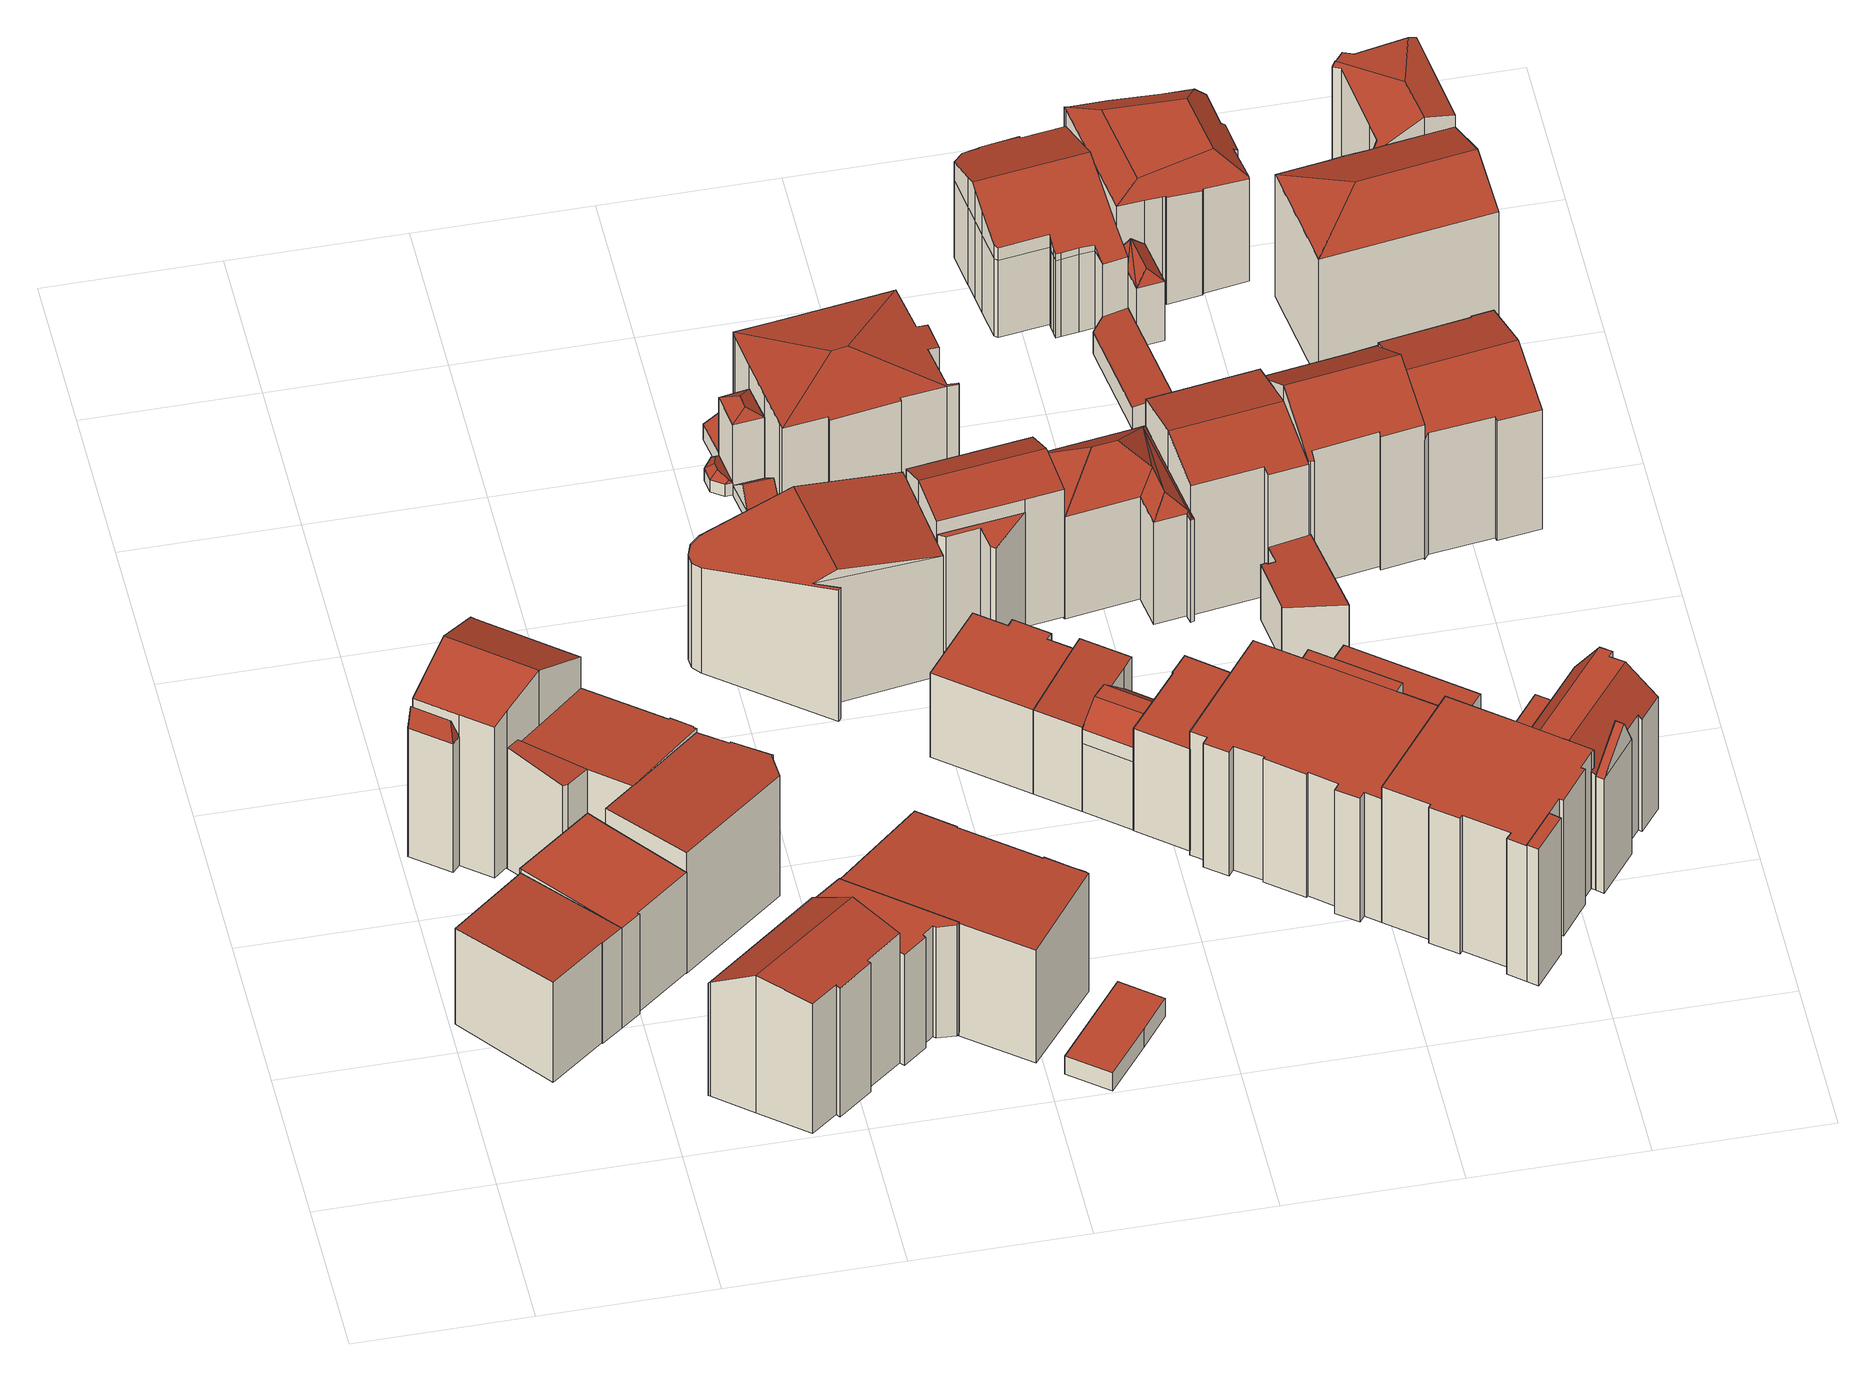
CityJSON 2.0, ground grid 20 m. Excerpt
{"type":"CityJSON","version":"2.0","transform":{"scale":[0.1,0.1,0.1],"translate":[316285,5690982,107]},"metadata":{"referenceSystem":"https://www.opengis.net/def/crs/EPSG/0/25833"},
"CityObjects":{
"building1":{"type":"Building","attributes":{"Dachtyp_tdc":"tdcPolyFlatRoof","Gemeindeschluessel":14713000,"Dachneigung":2.87,"QualitaetDacherkennung":76,"Geometrietyp2DReferenz":"3000","function":"31001_9998","roofType":"2100","measuredHeight":14.95},"geometry":[{"type":"MultiSurface","lod":"2","boundaries":[[[0,1,2,3]],[[1,4,5,2]],[[4,6,7,5]],[[6,8,9,7]],[[8,10,11,9]],[[10,0,3,11]],[[10,8,6,4,1,0]],[[3,2,5,7,9,11]]],"semantics":{"surfaces":[{"type":"WallSurface"},{"type":"RoofSurface"},{"type":"GroundSurface"}],"values":[0,0,0,0,0,0,1,2]}}]},
"building2":{"type":"Building","attributes":{"Dachtyp_tdc":"tdcPolyFlatRoof","Gemeindeschluessel":14713000,"Dachneigung":0,"QualitaetDacherkennung":47,"Geometrietyp2DReferenz":"3000","function":"31001_9998","roofType":"1000","measuredHeight":14.93},"geometry":[{"type":"MultiSurface","lod":"2","boundaries":[[[12,13,14,5]],[[13,15,16,14]],[[15,17,18,16]],[[17,19,20,18]],[[19,21,22,20]],[[21,23,24,22]],[[23,25,7,24]],[[25,12,5,7]],[[25,23,21,19,17,15,13,12]],[[5,14,16,18,20,22,24,7]]],"semantics":{"surfaces":[{"type":"WallSurface"},{"type":"RoofSurface"},{"type":"GroundSurface"}],"values":[0,0,0,0,0,0,0,0,1,2]}}]},
"building3":{"type":"Building","attributes":{"Gemeindeschluessel":14713000,"Geometrietyp2DReferenz":"3000","function":"31001_9998","roofType":"9999"},"children":["building3-1","building3-2"]},
"building3-1":{"type":"BuildingPart","attributes":{"Dachtyp_tdc":"tdcGableRoof","Dachneigung":25.12,"QualitaetDacherkennung":52,"Geometrietyp2DReferenz":"3000","roofType":"3100","measuredHeight":25.35},"parents":["building3"],"geometry":[{"type":"MultiSurface","lod":"2","boundaries":[[[26,27,28,29]],[[27,30,31,28]],[[30,32,33,31]],[[32,34,35,33]],[[34,36,37,38,35]],[[39,40,41,42,43]],[[40,44,45,41]],[[44,46,47,45]],[[46,26,29,47]],[[40,39,36,34,32,30]],[[30,27,26,46,44,40]],[[29,28,31,33,35,38,42,41,45,47]],[[39,43,37,36]],[[43,42,38,37]]],"semantics":{"surfaces":[{"type":"WallSurface"},{"type":"RoofSurface"},{"type":"GroundSurface"},{"type":"ClosureSurface"}],"values":[0,0,0,0,0,0,0,0,0,1,1,2,0,3]}}]},
"building3-2":{"type":"BuildingPart","attributes":{"Dachtyp_tdc":"tdcFreeFormRoof","Dachneigung":77.71,"QualitaetDacherkennung":15,"Geometrietyp2DReferenz":"3000","roofType":"5000","measuredHeight":21.79},"parents":["building3"],"geometry":[{"type":"MultiSurface","lod":"2","boundaries":[[[48,43,42,49]],[[50,43,48]],[[51,50,48,52]],[[51,52,37]],[[50,51,37,43]],[[38,53,49,42]],[[37,52,53,38]],[[52,48,49,53]],[[38,42,43,37]]],"semantics":{"surfaces":[{"type":"WallSurface"},{"type":"RoofSurface"},{"type":"GroundSurface"},{"type":"ClosureSurface"}],"values":[0,0,1,1,1,2,0,0,3]}}]},
"building4":{"type":"Building","attributes":{"Gemeindeschluessel":14713000,"Geometrietyp2DReferenz":"3000","function":"31001_9998","roofType":"9999"},"children":["building4-1","building4-2","building4-3"]},
"building4-1":{"type":"BuildingPart","attributes":{"Dachtyp_tdc":"tdcPolyFlatRoof","Dachneigung":2.92,"QualitaetDacherkennung":63,"Geometrietyp2DReferenz":"3000","roofType":"2100","measuredHeight":17.9},"parents":["building4"],"geometry":[{"type":"MultiSurface","lod":"2","boundaries":[[[54,55,56,57]],[[55,58,59,56]],[[58,60,61,59]],[[60,62,63,61]],[[62,64,65,63]],[[64,66,67,65]],[[66,68,69,67]],[[66,64,62,60,58,55,54,70,71,68]],[[69,72,57,56,59,61,63,65,67]],[[68,71,72,69]],[[57,72,71,70,54]]],"semantics":{"surfaces":[{"type":"WallSurface"},{"type":"RoofSurface"},{"type":"GroundSurface"},{"type":"ClosureSurface"}],"values":[0,0,0,0,0,0,0,1,2,0,3]}}]},
"building4-2":{"type":"BuildingPart","attributes":{"Dachtyp_tdc":"tdcPolyFlatRoof","Dachneigung":4.64,"QualitaetDacherkennung":43,"Geometrietyp2DReferenz":"3000","roofType":"2100","measuredHeight":17.95},"parents":["building4"],"geometry":[{"type":"MultiSurface","lod":"2","boundaries":[[[73,74,75,76,77]],[[78,79,80,81]],[[79,82,83,80]],[[82,73,77,83]],[[82,79,78,84,74,73]],[[77,76,81,80,83]],[[84,75,74]],[[78,81,76,75,84]]],"semantics":{"surfaces":[{"type":"WallSurface"},{"type":"RoofSurface"},{"type":"GroundSurface"},{"type":"ClosureSurface"}],"values":[0,0,0,0,1,2,0,3]}}]},
"building4-3":{"type":"BuildingPart","attributes":{"Dachtyp_tdc":"tdcPolyFlatRoof","Dachneigung":3.4,"QualitaetDacherkennung":61,"Geometrietyp2DReferenz":"3000","roofType":"2100","measuredHeight":17.92},"parents":["building4"],"geometry":[{"type":"MultiSurface","lod":"2","boundaries":[[[85,86,87,88]],[[86,89,90,87]],[[89,91,92,90]],[[91,93,94,92]],[[93,95,54,57,94]],[[71,78,81,72]],[[75,85,88,76]],[[75,84,78,71,70,95,93,91,89,86,85]],[[88,87,90,92,94,57,72,81,76]],[[70,54,95]],[[71,72,57,54,70]],[[76,81,78,84,75]]],"semantics":{"surfaces":[{"type":"WallSurface"},{"type":"RoofSurface"},{"type":"GroundSurface"},{"type":"ClosureSurface"}],"values":[0,0,0,0,0,0,0,1,2,0,3,3]}}]},
"building5":{"type":"Building","attributes":{"Dachtyp_tdc":"tdcGableRoof","Gemeindeschluessel":14713000,"Dachneigung":34.34,"QualitaetDacherkennung":48,"Geometrietyp2DReferenz":"3000","function":"31001_9998","roofType":"3100","measuredHeight":20.5},"geometry":[{"type":"MultiSurface","lod":"2","boundaries":[[[96,97,98,99]],[[97,100,101,98]],[[102,103,104,105,106,107,108,109]],[[109,110,100,97,96,102]],[[101,111,112,113,114,115,116,117,118,119,99,98]],[[100,110,111,101]],[[110,109,112,111]],[[109,108,113,112]],[[108,107,114,113]],[[107,106,115,114]],[[106,105,116,115]],[[105,104,117,116]],[[104,103,118,117]],[[103,102,119,118]],[[102,96,99,119]]],"semantics":{"surfaces":[{"type":"WallSurface"},{"type":"RoofSurface"},{"type":"GroundSurface"}],"values":[0,0,1,1,2,0,0,0,0,0,0,0,0,0,0]}}]},
"building6":{"type":"Building","attributes":{"Dachtyp_tdc":"tdcPolyFlatRoof","Gemeindeschluessel":14713000,"Dachneigung":0,"QualitaetDacherkennung":56,"Geometrietyp2DReferenz":"3000","function":"31001_9998","roofType":"1000","measuredHeight":16.5},"geometry":[{"type":"MultiSurface","lod":"2","boundaries":[[[120,121,111,113]],[[121,122,123,111]],[[122,124,125,123]],[[124,126,127,125]],[[126,128,129,127]],[[128,130,131,129]],[[130,132,133,131]],[[132,134,135,133]],[[134,136,137,135]],[[136,120,113,137]],[[136,134,132,130,128,126,124,122,121,120]],[[113,111,123,125,127,129,131,133,135,137]]],"semantics":{"surfaces":[{"type":"WallSurface"},{"type":"RoofSurface"},{"type":"GroundSurface"}],"values":[0,0,0,0,0,0,0,0,0,0,1,2]}}]},
"building7":{"type":"Building","attributes":{"Dachtyp_tdc":"tdcPolyFlatRoof","Gemeindeschluessel":14713000,"Dachneigung":3.46,"QualitaetDacherkennung":42,"Geometrietyp2DReferenz":"3000","function":"31001_9998","roofType":"2100","measuredHeight":17.54},"geometry":[{"type":"MultiSurface","lod":"2","boundaries":[[[138,139,140,141]],[[139,142,143,140]],[[142,144,145,143]],[[144,146,147,145]],[[146,148,149,147]],[[148,150,151,149]],[[150,152,153,151]],[[152,154,155,153]],[[154,156,157,155]],[[156,158,159,157]],[[158,138,141,159]],[[158,156,154,152,150,148,146,144,142,139,138]],[[141,140,143,145,147,149,151,153,155,157,159]]],"semantics":{"surfaces":[{"type":"WallSurface"},{"type":"RoofSurface"},{"type":"GroundSurface"}],"values":[0,0,0,0,0,0,0,0,0,0,0,1,2]}}]},
"building8":{"type":"Building","attributes":{"Dachtyp_tdc":"tdcFreeFormRoof","Gemeindeschluessel":14713000,"Dachneigung":10,"QualitaetDacherkennung":7,"Geometrietyp2DReferenz":"3000","function":"31001_9998","roofType":"5000","measuredHeight":19.82},"geometry":[{"type":"MultiSurface","lod":"2","boundaries":[[[160,161,162,163]],[[161,164,165,162]],[[164,166,167,165]],[[166,168,169,167]],[[168,170,171,169]],[[170,172,173,171]],[[172,174,175,173]],[[174,176,177,175]],[[176,178,179,177]],[[178,160,163,179]],[[180,172,170,181]],[[178,176,174,180,181,168,166,164,161,160]],[[170,168,181]],[[174,172,180]],[[163,162,165,167,169,171,173,175,177,179]]],"semantics":{"surfaces":[{"type":"WallSurface"},{"type":"RoofSurface"},{"type":"GroundSurface"}],"values":[0,0,0,0,0,0,0,0,0,0,1,1,0,0,2]}}]},
"building9":{"type":"Building","attributes":{"Dachtyp_tdc":"tdcPolyFlatRoof","Gemeindeschluessel":14713000,"Dachneigung":0,"QualitaetDacherkennung":50,"Geometrietyp2DReferenz":"3000","function":"31001_9998","roofType":"1000","measuredHeight":2.78},"geometry":[{"type":"MultiSurface","lod":"2","boundaries":[[[182,183,184,185]],[[183,186,187,184]],[[186,188,189,187]],[[188,190,191,189]],[[190,182,185,191]],[[190,188,186,183,182]],[[185,184,187,189,191]]],"semantics":{"surfaces":[{"type":"WallSurface"},{"type":"RoofSurface"},{"type":"GroundSurface"}],"values":[0,0,0,0,0,1,2]}}]},
"building10":{"type":"Building","attributes":{"Dachtyp_tdc":"tdcFreeFormRoof","Gemeindeschluessel":14713000,"Dachneigung":35.79,"QualitaetDacherkennung":23,"Geometrietyp2DReferenz":"3000","function":"31001_9998","roofType":"5000","measuredHeight":2.61},"geometry":[{"type":"MultiSurface","lod":"2","boundaries":[[[192,193,194,195]],[[193,196,197,194]],[[196,198,199,197]],[[198,200,201,199]],[[200,202,203,201]],[[202,192,195,203]],[[204,205,202,200]],[[204,200,198]],[[206,207,205,204,198,196]],[[206,196,193]],[[207,206,193,192]],[[205,207,192,202]],[[195,194,197,199,201,203]]],"semantics":{"surfaces":[{"type":"WallSurface"},{"type":"RoofSurface"},{"type":"GroundSurface"}],"values":[0,0,0,0,0,0,1,1,1,1,1,1,2]}}]},
"building11":{"type":"Building","attributes":{"Dachtyp_tdc":"tdcGableRoof","Gemeindeschluessel":14713000,"Dachneigung":43.74,"QualitaetDacherkennung":10,"Geometrietyp2DReferenz":"3000","function":"31001_9998","roofType":"3100","measuredHeight":4.03},"geometry":[{"type":"MultiSurface","lod":"2","boundaries":[[[208,209,210,199]],[[209,211,212,210]],[[211,213,214,212]],[[213,208,199,214]],[[211,209,215]],[[208,213,216]],[[209,208,216,215]],[[213,211,215,216]],[[199,210,212,214]]],"semantics":{"surfaces":[{"type":"WallSurface"},{"type":"RoofSurface"},{"type":"GroundSurface"}],"values":[0,0,0,0,0,0,1,1,2]}}]},
"building12":{"type":"Building","attributes":{"Dachtyp_tdc":"tdcFreeFormRoof","Gemeindeschluessel":14713000,"Dachneigung":33.98,"QualitaetDacherkennung":20,"Geometrietyp2DReferenz":"3000","function":"31001_9998","roofType":"5000","measuredHeight":11.54},"geometry":[{"type":"MultiSurface","lod":"2","boundaries":[[[217,218,219,197]],[[218,220,210,219]],[[220,221,199,210]],[[221,217,197,199]],[[222,221,220]],[[223,222,220,218]],[[223,218,217]],[[222,223,217,221]],[[197,219,210,199]]],"semantics":{"surfaces":[{"type":"WallSurface"},{"type":"RoofSurface"},{"type":"GroundSurface"}],"values":[0,0,0,0,1,1,1,1,2]}}]},
"building13":{"type":"Building","attributes":{"Dachtyp_tdc":"tdcGableRoof","Gemeindeschluessel":14713000,"Dachneigung":33.98,"QualitaetDacherkennung":6,"Geometrietyp2DReferenz":"3000","function":"31001_9998","roofType":"3100","measuredHeight":3.84},"geometry":[{"type":"MultiSurface","lod":"2","boundaries":[[[224,225,226,227]],[[225,228,229,226]],[[228,230,231,229]],[[230,224,227,231]],[[228,225,232]],[[224,230,233]],[[225,224,233,232]],[[230,228,232,233]],[[227,226,229,231]]],"semantics":{"surfaces":[{"type":"WallSurface"},{"type":"RoofSurface"},{"type":"GroundSurface"}],"values":[0,0,0,0,0,0,1,1,2]}}]},
"building14":{"type":"Building","attributes":{"Dachtyp_tdc":"tdcPolyFlatRoof","Gemeindeschluessel":14713000,"Dachneigung":0,"QualitaetDacherkennung":44,"Geometrietyp2DReferenz":"3000","function":"31001_9998","roofType":"1000","measuredHeight":12.52},"geometry":[{"type":"MultiSurface","lod":"2","boundaries":[[[234,235,236,237]],[[235,238,239,236]],[[238,240,241,239]],[[240,242,243,241]],[[242,244,245,243]],[[244,246,247,245]],[[246,248,249,247]],[[248,234,237,249]],[[248,246,244,242,240,238,235,234]],[[237,236,239,241,243,245,247,249]]],"semantics":{"surfaces":[{"type":"WallSurface"},{"type":"RoofSurface"},{"type":"GroundSurface"}],"values":[0,0,0,0,0,0,0,0,1,2]}}]},
"building15":{"type":"Building","attributes":{"Dachtyp_tdc":"tdcPolyFlatRoof","Gemeindeschluessel":14713000,"Dachneigung":4.32,"QualitaetDacherkennung":41,"Geometrietyp2DReferenz":"3000","function":"31001_9998","roofType":"2100","measuredHeight":13.3},"geometry":[{"type":"MultiSurface","lod":"2","boundaries":[[[250,251,252,253]],[[251,254,255,252]],[[254,234,237,255]],[[234,256,249,237]],[[256,257,258,249]],[[257,250,253,258]],[[257,256,234,254,251,250]],[[253,252,255,237,249,258]]],"semantics":{"surfaces":[{"type":"WallSurface"},{"type":"RoofSurface"},{"type":"GroundSurface"}],"values":[0,0,0,0,0,0,1,2]}}]},
"building16":{"type":"Building","attributes":{"Dachtyp_tdc":"tdcHipRoof","Gemeindeschluessel":14713000,"Dachneigung":11.47,"QualitaetDacherkennung":59,"Geometrietyp2DReferenz":"3000","function":"31001_9998","roofType":"3200","measuredHeight":15.39},"geometry":[{"type":"MultiSurface","lod":"2","boundaries":[[[259,260,261,262]],[[260,263,264,261]],[[263,265,266,264]],[[265,267,268,266]],[[267,269,270,268]],[[269,271,272,270]],[[271,273,274,272]],[[273,275,276,274]],[[275,277,278,276]],[[277,279,280,278]],[[279,281,282,280]],[[281,283,284,282]],[[283,285,286,284]],[[285,287,288,286]],[[287,289,231,288]],[[289,290,229,231]],[[290,291,292,229]],[[291,293,294,292]],[[293,295,296,294]],[[295,259,262,296]],[[291,290,289,287,285,283,297]],[[273,271,269,267,265,263,260,259,295,298]],[[283,281,279,277,275,273,298,297]],[[295,293,291,297,298]],[[262,261,264,266,268,270,272,274,276,278,280,282,284,286,288,231,229,292,294,296]]],"semantics":{"surfaces":[{"type":"WallSurface"},{"type":"RoofSurface"},{"type":"GroundSurface"}],"values":[0,0,0,0,0,0,0,0,0,0,0,0,0,0,0,0,0,0,0,0,1,1,1,1,2]}}]},
"building17":{"type":"Building","attributes":{"Gemeindeschluessel":14713000,"Geometrietyp2DReferenz":"3000","function":"31001_9998","roofType":"9999"},"children":["building17-1","building17-2"]},
"building17-1":{"type":"BuildingPart","attributes":{"Dachtyp_tdc":"tdcGableRoof","Dachneigung":10.02,"QualitaetDacherkennung":40,"Geometrietyp2DReferenz":"3000","roofType":"3100","measuredHeight":19.92},"parents":["building17"],"geometry":[{"type":"MultiSurface","lod":"2","boundaries":[[[299,300,301,302]],[[300,303,304,301]],[[305,306,307,308,303]],[[303,300,299,305]],[[304,309,310,311,312,302,301]],[[303,308,309,304]],[[308,307,313,310,309]],[[306,305,312,311,314]],[[305,299,302,312]],[[306,314,313,307]],[[314,311,310,313]]],"semantics":{"surfaces":[{"type":"WallSurface"},{"type":"RoofSurface"},{"type":"GroundSurface"},{"type":"ClosureSurface"}],"values":[0,0,1,1,2,0,0,0,0,0,3]}}]},
"building17-2":{"type":"BuildingPart","attributes":{"Dachtyp_tdc":"tdcPolyFlatRoof","Dachneigung":0,"QualitaetDacherkennung":13,"Geometrietyp2DReferenz":"3000","roofType":"1000","measuredHeight":17.02},"parents":["building17"],"geometry":[{"type":"MultiSurface","lod":"2","boundaries":[[[314,315,316,317,318,313]],[[319,320,321,322,311,310]],[[313,318,319,310]],[[318,317,320,319]],[[317,316,321,320]],[[316,315,322,321]],[[315,314,311,322]],[[310,311,314,313]]],"semantics":{"surfaces":[{"type":"RoofSurface"},{"type":"GroundSurface"},{"type":"WallSurface"},{"type":"ClosureSurface"}],"values":[0,1,2,2,2,2,2,3]}}]},
"building18":{"type":"Building","attributes":{"Dachtyp_tdc":"tdcFreeFormRoof","Gemeindeschluessel":14713000,"Dachneigung":45.89,"QualitaetDacherkennung":16,"Geometrietyp2DReferenz":"3000","function":"31001_9998","roofType":"5000","measuredHeight":14.76},"geometry":[{"type":"MultiSurface","lod":"2","boundaries":[[[323,324,325,326]],[[324,327,328,325]],[[327,329,252,328]],[[329,330,331,252]],[[330,332,333,331]],[[332,334,335,333]],[[334,336,337,335]],[[336,338,339,337]],[[338,340,341,339]],[[340,342,255,341]],[[342,323,326,255]],[[343,344,345,346]],[[332,330,329,347,348]],[[347,349,346,345,350,348]],[[334,348,350,336]],[[336,350,345,338]],[[323,346,349,324]],[[324,349,347,327]],[[332,348,334]],[[327,347,329]],[[342,343,346,323]],[[338,345,344,340]],[[340,344,343,342]],[[326,325,328,252,331,333,335,337,339,341,255]]],"semantics":{"surfaces":[{"type":"WallSurface"},{"type":"RoofSurface"},{"type":"GroundSurface"}],"values":[0,0,0,0,0,0,0,0,0,0,0,1,1,1,0,0,0,0,0,0,0,0,0,2]}}]},
"building19":{"type":"Building","attributes":{"Dachtyp_tdc":"tdcPolyFlatRoof","Gemeindeschluessel":14713000,"Dachneigung":0,"QualitaetDacherkennung":46,"Geometrietyp2DReferenz":"3000","function":"31001_9998","roofType":"1000","measuredHeight":15.25},"geometry":[{"type":"MultiSurface","lod":"2","boundaries":[[[351,352,353,354]],[[352,355,356,353]],[[355,357,358,356]],[[357,359,360,358]],[[359,361,362,360]],[[361,351,354,362]],[[361,359,357,355,352,351]],[[354,353,356,358,360,362]]],"semantics":{"surfaces":[{"type":"WallSurface"},{"type":"RoofSurface"},{"type":"GroundSurface"}],"values":[0,0,0,0,0,0,1,2]}}]},
"building20":{"type":"Building","attributes":{"Dachtyp_tdc":"tdcFreeFormRoof","Gemeindeschluessel":14713000,"Dachneigung":40.44,"QualitaetDacherkennung":7,"Geometrietyp2DReferenz":"3000","function":"31001_9998","roofType":"5000","measuredHeight":19.38},"geometry":[{"type":"MultiSurface","lod":"2","boundaries":[[[363,364,365,366]],[[364,367,368,365]],[[367,369,370,368]],[[369,371,372,370]],[[371,373,374,372]],[[373,375,376,374]],[[375,377,378,376]],[[377,379,380,378]],[[379,381,382,380]],[[381,383,384,382]],[[383,385,386,384]],[[385,387,388,386]],[[387,389,390,388]],[[389,363,366,390]],[[385,383,391]],[[383,381,392,393,394,391]],[[381,379,392]],[[379,377,375,393,392]],[[375,373,395,394,393]],[[373,371,396,395]],[[371,369,397,396]],[[369,367,398,397]],[[367,364,398]],[[364,363,398]],[[363,389,387,397,398]],[[387,385,391,397]],[[391,396,397]],[[391,395,396]],[[395,391,394]],[[366,365,368,370,372,374,376,378,380,382,384,386,388,390]]],"semantics":{"surfaces":[{"type":"WallSurface"},{"type":"RoofSurface"},{"type":"GroundSurface"}],"values":[0,0,0,0,0,0,0,0,0,0,0,0,0,0,1,1,1,1,1,1,1,1,1,1,1,1,1,1,1,2]}}]},
"building21":{"type":"Building","attributes":{"Gemeindeschluessel":14713000,"Geometrietyp2DReferenz":"3000","function":"31001_9998","roofType":"9999"},"children":["building21-1","building21-2"]},
"building21-1":{"type":"BuildingPart","attributes":{"Dachtyp_tdc":"tdcPolyFlatRoof","Dachneigung":0,"QualitaetDacherkennung":20,"Geometrietyp2DReferenz":"3000","roofType":"1000","measuredHeight":18.23},"parents":["building21"],"geometry":[{"type":"MultiSurface","lod":"2","boundaries":[[[399,400,401,402]],[[400,403,404,401]],[[403,405,406,404]],[[405,403,400,399]],[[402,401,404,406]],[[402,406,405,399]]],"semantics":{"surfaces":[{"type":"WallSurface"},{"type":"RoofSurface"},{"type":"GroundSurface"},{"type":"ClosureSurface"}],"values":[0,0,0,1,2,3]}}]},
"building21-2":{"type":"BuildingPart","attributes":{"Dachtyp_tdc":"tdcPolyFlatRoof","Dachneigung":0,"QualitaetDacherkennung":57,"Geometrietyp2DReferenz":"3000","roofType":"1000","measuredHeight":18.33},"parents":["building21"],"geometry":[{"type":"MultiSurface","lod":"2","boundaries":[[[407,408,409,410]],[[408,411,412,409]],[[411,413,402,412]],[[413,399,402]],[[414,406,405]],[[414,415,416,406]],[[415,417,418,416]],[[417,419,420,418]],[[419,421,422,420]],[[421,423,424,422]],[[423,425,426,424]],[[425,427,428,426]],[[427,429,430,428]],[[429,431,432,430]],[[431,433,434,432]],[[433,435,436,434]],[[435,437,438,436]],[[437,439,440,438]],[[439,441,442,440]],[[441,443,444,442]],[[443,445,446,444]],[[445,407,410,446]],[[445,443,441,439,437,435,433,431,429,427,425,423,421,419,417,415,414,413,411,408,407]],[[410,409,412,402,406,416,418,420,422,424,426,428,430,432,434,436,438,440,442,444,446]],[[405,399,413,414]],[[405,406,402,399]]],"semantics":{"surfaces":[{"type":"WallSurface"},{"type":"RoofSurface"},{"type":"GroundSurface"},{"type":"ClosureSurface"}],"values":[0,0,0,0,0,0,0,0,0,0,0,0,0,0,0,0,0,0,0,0,0,0,1,2,0,3]}}]},
"building22":{"type":"Building","attributes":{"Gemeindeschluessel":14713000,"Geometrietyp2DReferenz":"3000","function":"31001_9998","roofType":"9999"},"children":["building22-1","building22-2"]},
"building22-1":{"type":"BuildingPart","attributes":{"Dachtyp_tdc":"tdcFreeFormRoof","Dachneigung":26.82,"QualitaetDacherkennung":4,"Geometrietyp2DReferenz":"3000","roofType":"5000","measuredHeight":3.03},"parents":["building22"],"geometry":[{"type":"MultiSurface","lod":"2","boundaries":[[[447,448,449,450]],[[448,451,452,449]],[[451,453,454,452]],[[453,455,456,454]],[[455,457,458,456]],[[457,459,460,458]],[[459,461,462,460]],[[461,463,464,465,462]],[[466,467,468,469]],[[467,447,450,468]],[[470,463,461,459,457,455,453]],[[453,451,448,447,467,466,471,472,470]],[[450,449,452,454,456,458,460,462,465,473,469,468]],[[474,464,463,470,475]],[[473,465,464,474]],[[472,475,470]],[[473,474,471,466,469]],[[471,474,475,472]]],"semantics":{"surfaces":[{"type":"WallSurface"},{"type":"RoofSurface"},{"type":"GroundSurface"},{"type":"ClosureSurface"}],"values":[0,0,0,0,0,0,0,0,0,0,1,1,2,0,3,0,3,3]}}]},
"building22-2":{"type":"BuildingPart","attributes":{"Dachtyp_tdc":"tdcHipAndGableRoof","Dachneigung":13.43,"QualitaetDacherkennung":16,"Geometrietyp2DReferenz":"3000","roofType":"5000","measuredHeight":3.21},"parents":["building22"],"geometry":[{"type":"MultiSurface","lod":"2","boundaries":[[[476,477,466,469,478]],[[464,479,480,465]],[[479,481,482,480]],[[481,476,478,482]],[[483,476,484]],[[476,481,485,484]],[[486,487,475,472,483,484,485]],[[464,487,486,479]],[[479,486,485,481]],[[476,483,477]],[[478,469,473,465,480,482]],[[471,466,477]],[[465,473,474,464]],[[473,469,466,471,474]],[[487,464,474,475]],[[472,471,477,483]],[[475,474,471,472]]],"semantics":{"surfaces":[{"type":"WallSurface"},{"type":"RoofSurface"},{"type":"GroundSurface"},{"type":"ClosureSurface"}],"values":[0,0,0,0,1,1,1,0,0,0,2,0,3,3,0,0,3]}}]},
"building23":{"type":"Building","attributes":{"Dachtyp_tdc":"tdcGableRoof","Gemeindeschluessel":14713000,"Dachneigung":14.6,"QualitaetDacherkennung":68,"Geometrietyp2DReferenz":"3000","function":"31001_9998","roofType":"3100","measuredHeight":21.04},"geometry":[{"type":"MultiSurface","lod":"2","boundaries":[[[488,489,490,491]],[[489,492,493,490]],[[492,494,495,493]],[[494,496,497,495]],[[496,498,499,497]],[[498,500,501,499]],[[500,502,503,501]],[[502,488,491,503]],[[498,496,494,492]],[[492,489,488,502,500,498]],[[491,490,493,495,497,499,501,503]]],"semantics":{"surfaces":[{"type":"WallSurface"},{"type":"RoofSurface"},{"type":"GroundSurface"}],"values":[0,0,0,0,0,0,0,0,1,1,2]}}]},
"building24":{"type":"Building","attributes":{"Dachtyp_tdc":"tdcFreeFormRoof","Gemeindeschluessel":14713000,"Dachneigung":24.31,"QualitaetDacherkennung":37,"Geometrietyp2DReferenz":"3000","function":"31001_9998","roofType":"5000","measuredHeight":16.64},"geometry":[{"type":"MultiSurface","lod":"2","boundaries":[[[504,505,506,507]],[[505,508,509,506]],[[508,510,511,509]],[[510,512,513,511]],[[512,514,515,513]],[[514,516,517,515]],[[516,518,519,517]],[[518,520,521,519]],[[520,522,523,521]],[[522,524,525,523]],[[524,526,527,525]],[[526,528,529,527]],[[528,530,531,529]],[[530,532,533,531]],[[532,534,535,533]],[[534,536,537,535]],[[536,538,539,537]],[[538,540,541,539]],[[540,542,543,541]],[[542,544,545,543]],[[544,546,547,545]],[[546,504,507,547]],[[548,549,550,551,552,553,554,555,556,557]],[[544,558,557,556,559,560,561,562,563,564,565,566,567,568,569,546]],[[504,569,568,505]],[[546,569,504]],[[505,568,567,508]],[[508,567,566,510]],[[510,566,565,512]],[[512,565,564,514]],[[514,564,563,516]],[[516,563,562,518]],[[518,562,561,520]],[[520,561,560,522]],[[522,560,559,524]],[[524,559,556,555,526]],[[542,558,544]],[[540,548,557,558,542]],[[526,555,554,528]],[[528,554,553,530]],[[530,553,552,532]],[[532,552,551,534]],[[534,551,550,536]],[[536,550,549,538]],[[538,549,548,540]],[[507,506,509,511,513,515,517,519,521,523,525,527,529,531,533,535,537,539,541,543,545,547]]],"semantics":{"surfaces":[{"type":"WallSurface"},{"type":"RoofSurface"},{"type":"GroundSurface"}],"values":[0,0,0,0,0,0,0,0,0,0,0,0,0,0,0,0,0,0,0,0,0,0,1,1,0,0,0,0,0,0,0,0,0,0,0,0,0,0,0,0,0,0,0,0,0,2]}}]},
"building25":{"type":"Building","attributes":{"Dachtyp_tdc":"tdcPolyFlatRoof","Gemeindeschluessel":14713000,"Dachneigung":2.78,"QualitaetDacherkennung":78,"Geometrietyp2DReferenz":"3000","function":"31001_9998","roofType":"2100","measuredHeight":8.55},"geometry":[{"type":"MultiSurface","lod":"2","boundaries":[[[570,571,572,573]],[[571,574,575,572]],[[574,576,577,575]],[[576,578,579,577]],[[578,580,581,579]],[[580,582,583,581]],[[582,584,585,583]],[[584,586,503,585]],[[586,587,501,503]],[[587,570,573,501]],[[587,586,584,582,580,578,576,574,571,570]],[[573,572,575,577,579,581,583,585,503,501]]],"semantics":{"surfaces":[{"type":"WallSurface"},{"type":"RoofSurface"},{"type":"GroundSurface"}],"values":[0,0,0,0,0,0,0,0,0,0,1,2]}}]},
"building26":{"type":"Building","attributes":{"Dachtyp_tdc":"tdcPolyFlatRoof","Gemeindeschluessel":14713000,"Dachneigung":5.68,"QualitaetDacherkennung":56,"Geometrietyp2DReferenz":"3000","function":"31001_9998","roofType":"2100","measuredHeight":3.61},"geometry":[{"type":"MultiSurface","lod":"2","boundaries":[[[588,589,590,591]],[[589,592,593,590]],[[592,594,595,593]],[[594,596,597,595]],[[596,598,599,597]],[[598,588,591,599]],[[598,596,594,592,589,588]],[[591,590,593,595,597,599]]],"semantics":{"surfaces":[{"type":"WallSurface"},{"type":"RoofSurface"},{"type":"GroundSurface"}],"values":[0,0,0,0,0,0,1,2]}}]},
"building27":{"type":"Building","attributes":{"Gemeindeschluessel":14713000,"Geometrietyp2DReferenz":"3000","function":"31001_9998","roofType":"9999"},"children":["building27-1","building27-2","building27-3","building27-4"]},
"building27-1":{"type":"BuildingPart","attributes":{"Dachtyp_tdc":"tdcCutGableRoof","Dachneigung":55.9,"QualitaetDacherkennung":27,"Geometrietyp2DReferenz":"3000","roofType":"9999","measuredHeight":20.19},"parents":["building27"],"geometry":[{"type":"MultiSurface","lod":"2","boundaries":[[[600,601,602,603]],[[601,604,605,602]],[[604,606,607,605]],[[606,608,609,607]],[[601,600,610,611]],[[612,613,614,615,616,617,618,619,620,621,608]],[[611,612,608,606,604,601]],[[609,622,623,624,625,626,627,628,629,630,631,632,603,602,605,607]],[[608,621,622,609]],[[621,620,623,622]],[[620,619,624,623]],[[619,618,625,624]],[[618,617,626,625]],[[615,614,628,627,633]],[[610,600,603,632]],[[633,616,615]],[[627,626,617,616,633]],[[629,628,614,613]],[[630,629,613,612]],[[611,631,630,612]],[[631,611,610,632]]],"semantics":{"surfaces":[{"type":"WallSurface"},{"type":"RoofSurface"},{"type":"GroundSurface"},{"type":"ClosureSurface"}],"values":[0,0,0,0,1,1,1,2,0,0,0,0,0,0,0,0,3,3,3,3,3]}}]},
"building27-2":{"type":"BuildingPart","attributes":{"Dachtyp_tdc":"tdcPolyFlatRoof","Dachneigung":0,"QualitaetDacherkennung":71,"Geometrietyp2DReferenz":"3000","roofType":"1000","measuredHeight":20.19},"parents":["building27"],"geometry":[{"type":"MultiSurface","lod":"2","boundaries":[[[632,631,630,629,628,634,635,636,637,638,639,640,641,642,643,644,645,420,418]],[[646,647,634,628,614]],[[647,648,635,634]],[[648,649,636,635]],[[649,650,637,636]],[[650,651,638,637]],[[652,653,640,639]],[[653,654,641,640]],[[654,655,642,641]],[[655,656,643,642]],[[656,657,644,643]],[[657,658,645,644]],[[658,659,420,645]],[[659,660,418,420]],[[660,661,610,632,418]],[[660,659,658,657,656,655,654,653,652,651,650,649,648,647,646,662,661]],[[613,612,611,610,661,662]],[[613,629,630,612]],[[630,631,611,612]],[[631,632,610,611]],[[614,613,662,646]],[[614,628,629,613]],[[639,638,651,652]]],"semantics":{"surfaces":[{"type":"GroundSurface"},{"type":"WallSurface"},{"type":"RoofSurface"},{"type":"ClosureSurface"}],"values":[0,1,1,1,1,1,1,1,1,1,1,1,1,1,1,2,1,3,3,3,1,3,3]}}]},
"building27-3":{"type":"BuildingPart","attributes":{"Dachtyp_tdc":"tdcPolyFlatRoof","Dachneigung":0,"QualitaetDacherkennung":30,"Geometrietyp2DReferenz":"3000","roofType":"1000","measuredHeight":20.3},"parents":["building27"],"geometry":[{"type":"MultiSurface","lod":"2","boundaries":[[[663,664,665,666]],[[664,667,652,639,665]],[[668,663,666,638,651]],[[668,667,664,663]],[[666,665,639,638]],[[651,652,667,668]],[[651,638,639,652]]],"semantics":{"surfaces":[{"type":"WallSurface"},{"type":"RoofSurface"},{"type":"GroundSurface"},{"type":"ClosureSurface"}],"values":[0,0,0,1,2,0,3]}}]},
"building27-4":{"type":"BuildingPart","attributes":{"Dachtyp_tdc":"tdcGableRoof","Dachneigung":40.78,"QualitaetDacherkennung":5,"Geometrietyp2DReferenz":"3000","roofType":"3100","measuredHeight":21.04},"parents":["building27"],"geometry":[{"type":"MultiSurface","lod":"2","boundaries":[[[617,616,633,669]],[[670,617,669,671]],[[633,672,671,669]],[[626,673,674,627]],[[670,673,626,617]],[[670,672,674,673]],[[672,633,627,674]],[[672,670,671]],[[626,627,633,616,617]]],"semantics":{"surfaces":[{"type":"WallSurface"},{"type":"RoofSurface"},{"type":"GroundSurface"},{"type":"ClosureSurface"}],"values":[0,1,1,2,0,0,0,0,3]}}]},
"building28":{"type":"Building","attributes":{"Dachtyp_tdc":"tdcPolyFlatRoof","Gemeindeschluessel":14713000,"Dachneigung":0,"QualitaetDacherkennung":70,"Geometrietyp2DReferenz":"3000","function":"31001_9998","roofType":"1000","measuredHeight":3},"geometry":[{"type":"MultiSurface","lod":"2","boundaries":[[[675,676,677,678]],[[676,679,680,677]],[[679,681,682,680]],[[681,675,678,682]],[[681,679,676,675]],[[678,677,680,682]]],"semantics":{"surfaces":[{"type":"WallSurface"},{"type":"RoofSurface"},{"type":"GroundSurface"}],"values":[0,0,0,0,1,2]}}]},
"building29":{"type":"Building","attributes":{"Dachtyp_tdc":"tdcFreeFormRoof","Gemeindeschluessel":14713000,"Dachneigung":41.67,"QualitaetDacherkennung":25,"Geometrietyp2DReferenz":"3000","function":"31001_9998","roofType":"5000","measuredHeight":10.14},"geometry":[{"type":"MultiSurface","lod":"2","boundaries":[[[683,684,685,686]],[[684,687,688,685]],[[687,689,690,688]],[[689,691,692,690]],[[691,683,686,692]],[[693,691,689]],[[693,684,694]],[[693,687,684]],[[687,693,689]],[[694,684,683]],[[693,694,683,691]],[[686,685,688,690,692]]],"semantics":{"surfaces":[{"type":"WallSurface"},{"type":"RoofSurface"},{"type":"GroundSurface"}],"values":[0,0,0,0,0,0,1,1,1,1,1,2]}}]},
"building30":{"type":"Building","attributes":{"Dachtyp_tdc":"tdcGableRoof","Gemeindeschluessel":14713000,"Dachneigung":37.06,"QualitaetDacherkennung":62,"Geometrietyp2DReferenz":"3000","function":"31001_9998","roofType":"3100","measuredHeight":23.55},"geometry":[{"type":"MultiSurface","lod":"2","boundaries":[[[695,696,697,698]],[[696,699,700,697]],[[699,701,702,700]],[[701,703,704,702]],[[703,705,706,704]],[[705,707,708,706]],[[707,709,710,708]],[[709,711,712,710]],[[711,713,714,712]],[[713,715,716,714]],[[715,717,718,716]],[[717,719,720,718]],[[719,721,722,720]],[[721,695,698,722]],[[717,715,713,711,709,707,705]],[[705,703,701,699,696,695,721,719,717]],[[698,697,700,702,704,706,708,710,712,714,716,718,720,722]]],"semantics":{"surfaces":[{"type":"WallSurface"},{"type":"RoofSurface"},{"type":"GroundSurface"}],"values":[0,0,0,0,0,0,0,0,0,0,0,0,0,0,1,1,2]}}]},
"building31":{"type":"Building","attributes":{"Dachtyp_tdc":"tdcFreeFormRoof","Gemeindeschluessel":14713000,"Dachneigung":0.466,"QualitaetDacherkennung":40,"Geometrietyp2DReferenz":"3000","function":"31001_9998","roofType":"5000","measuredHeight":17.65},"geometry":[{"type":"MultiSurface","lod":"2","boundaries":[[[723,724,725,726]],[[724,727,728,725]],[[727,729,730,728]],[[729,731,732,730]],[[731,733,734,732]],[[733,735,736,734]],[[735,737,738,736]],[[737,739,740,738]],[[739,741,742,740]],[[741,743,744,742]],[[743,745,746,744]],[[745,747,748,746]],[[747,749,750,748]],[[749,751,752,750]],[[751,753,754,752]],[[753,755,756,754]],[[755,757,758,756]],[[757,759,760,758]],[[759,723,726,760]],[[761,762,724,723,759]],[[763,764,733,731,729,727,724,762]],[[739,737,735,764,763,765,766,743,741]],[[745,766,765,761,759,757,755,753,751,749,747]],[[761,765,763,762]],[[735,733,764]],[[745,743,766]],[[726,725,728,730,732,734,736,738,740,742,744,746,748,750,752,754,756,758,760]]],"semantics":{"surfaces":[{"type":"WallSurface"},{"type":"RoofSurface"},{"type":"GroundSurface"}],"values":[0,0,0,0,0,0,0,0,0,0,0,0,0,0,0,0,0,0,0,1,1,1,1,1,0,0,2]}}]},
"building32":{"type":"Building","attributes":{"Dachtyp_tdc":"tdcPolyFlatRoof","Gemeindeschluessel":14713000,"Dachneigung":0,"QualitaetDacherkennung":61,"Geometrietyp2DReferenz":"3000","function":"31001_9998","roofType":"1000","measuredHeight":3},"geometry":[{"type":"MultiSurface","lod":"2","boundaries":[[[767,768,769,770]],[[768,771,772,769]],[[771,773,774,772]],[[773,775,776,774]],[[775,777,778,776]],[[777,779,780,778]],[[779,767,770,780]],[[779,777,775,773,771,768,767]],[[770,769,772,774,776,778,780]]],"semantics":{"surfaces":[{"type":"WallSurface"},{"type":"RoofSurface"},{"type":"GroundSurface"}],"values":[0,0,0,0,0,0,0,1,2]}}]},
"building33":{"type":"Building","attributes":{"Dachtyp_tdc":"tdcGableRoof","Gemeindeschluessel":14713000,"Dachneigung":18.77,"QualitaetDacherkennung":46,"Geometrietyp2DReferenz":"3000","function":"31001_9998","roofType":"3100","measuredHeight":21.5},"geometry":[{"type":"MultiSurface","lod":"2","boundaries":[[[781,782,783,784]],[[782,785,786,783]],[[785,787,788,786]],[[787,789,790,788]],[[789,791,792,790]],[[791,793,794,792]],[[793,795,796,794]],[[795,797,798,796]],[[797,799,800,798]],[[799,801,802,800]],[[801,803,804,802]],[[803,781,784,804]],[[799,797,795,793,791,789,787]],[[787,785,782,781,803,801,799]],[[784,783,786,788,790,792,794,796,798,800,802,804]]],"semantics":{"surfaces":[{"type":"WallSurface"},{"type":"RoofSurface"},{"type":"GroundSurface"}],"values":[0,0,0,0,0,0,0,0,0,0,0,0,1,1,2]}}]},
"building34":{"type":"Building","attributes":{"Gemeindeschluessel":14713000,"Geometrietyp2DReferenz":"3000","function":"31001_9998","roofType":"9999"},"children":["building34-1","building34-2"]},
"building34-1":{"type":"BuildingPart","attributes":{"Dachtyp_tdc":"tdcHipAndGableRoof","Dachneigung":24.16,"QualitaetDacherkennung":55,"Geometrietyp2DReferenz":"3000","roofType":"5000","measuredHeight":21.16},"parents":["building34"],"geometry":[{"type":"MultiSurface","lod":"2","boundaries":[[[805,806,807,808]],[[806,809,810,807]],[[809,811,812,810]],[[811,813,814,812]],[[813,815,816,814]],[[815,817,818,816]],[[817,819,820,821,818]],[[813,811,822]],[[811,809,806,822]],[[806,805,823,824,819,817,815,813,822]],[[821,825,808,807,810,812,814,816,818]],[[824,820,819]],[[823,825,821,820,824]],[[805,808,825,823]]],"semantics":{"surfaces":[{"type":"WallSurface"},{"type":"RoofSurface"},{"type":"GroundSurface"},{"type":"ClosureSurface"}],"values":[0,0,0,0,0,0,0,1,1,1,2,0,3,3]}}]},
"building34-2":{"type":"BuildingPart","attributes":{"Dachtyp_tdc":"tdcFreeFormRoof","Dachneigung":30.09,"QualitaetDacherkennung":29,"Geometrietyp2DReferenz":"3000","roofType":"5000","measuredHeight":20.64},"parents":["building34"],"geometry":[{"type":"MultiSurface","lod":"2","boundaries":[[[820,826,827,821]],[[826,828,829,827]],[[828,830,831,829]],[[830,832,833,831]],[[832,834,835,833]],[[834,836,837,835]],[[836,838,839,837]],[[838,840,841,839]],[[840,842,843,841]],[[842,844,845,843]],[[844,846,847,845]],[[846,848,805,808,847]],[[844,842,840,838,836,849]],[[836,834,832,830,828,826,820,824,850,849]],[[850,848,846,844,849]],[[825,821,827,829,831,833,835,837,839,841,843,845,847,808]],[[824,823,850]],[[820,821,825,823,824]],[[823,805,848,850]],[[825,808,805,823]]],"semantics":{"surfaces":[{"type":"WallSurface"},{"type":"RoofSurface"},{"type":"GroundSurface"},{"type":"ClosureSurface"}],"values":[0,0,0,0,0,0,0,0,0,0,0,0,1,1,1,2,0,3,0,3]}}]}
},
"vertices":[
[88,129,158],[5,235,152],[5,235,9],[88,129,9],[89,301,152],[89,301,9],[175,193,159],[175,193,9],[151,175,159],[151,175,9],[150,176,158],[150,176,9],
[89,301,158],[88,302,158],[88,302,9],[175,368,158],[175,368,9],[190,348,158],[190,348,9],[259,260,158],[259,260,9],[196,212,158],[196,212,9],[198,210,158],[198,210,9],[175,193,158],
[103,601,233],[200,523,233],[200,523,10],[103,601,10],[147,482,264],[147,482,10],[106,451,243],[106,451,10],[90,438,234],[90,438,10],[57,464,234],[57,464,201],[57,464,10],[14,498,234],[59,553,264],[59,553,10],[14,498,10],[14,498,201],[99,605,233],[99,605,10],[101,603,233],[101,603,10],
[7,488,201],[7,488,10],[11,493,228],[48,463,228],[49,455,201],[49,455,10],
[307,439,181],[337,415,183],[337,415,8],[307,439,8],[339,416,183],[339,416,8],[378,385,186],[378,385,8],[376,384,186],[376,384,8],[378,352,187],[378,352,8],[259,260,187],[259,260,8],[190,348,181],[190,348,8],[227,376,181],[225,375,181],[225,375,8],
[106,451,188],[119,461,188],[119,461,181],[119,461,8],[106,451,8],[183,409,181],[159,391,181],[159,391,8],[183,409,8],[153,390,181],[153,390,8],[182,410,181],
[200,523,187],[281,459,187],[281,459,8],[200,523,8],[283,460,187],[283,460,8],[304,443,187],[304,443,8],[304,441,187],[304,441,8],[307,439,187],
[246,77,177],[244,78,175],[244,78,8],[246,77,8],[377,180,175],[377,180,8],[288,42,213],[340,0,201],[370,23,201],[373,18,200],[412,48,200],[409,52,201],[451,84,201],[411,135,213],[378,179,176],[378,179,8],[411,135,8],[451,84,8],[409,52,8],[412,48,8],[373,18,8],[370,23,8],[340,0,8],[288,42,8],
[451,84,173],[378,179,173],[411,204,173],[411,204,8],[521,115,173],[521,115,8],[518,111,173],[518,111,8],[496,112,173],[496,112,8],[493,115,173],[493,115,8],[480,104,173],[480,104,8],[482,100,173],[482,100,8],[455,79,173],[455,79,8],
[547,248,179],[547,247,179],[547,247,3],[547,248,3],[626,184,179],[626,184,3],[627,185,179],[627,185,3],[652,165,179],[652,165,3],[665,155,179],[665,155,3],[668,152,179],[668,152,3],[592,59,171],[592,59,3],[521,115,171],[521,115,3],[411,204,171],[411,204,3],[508,280,179],[508,280,3],
[364,689,169],[356,699,167],[356,699,12],[364,689,12],[355,712,167],[355,712,12],[360,724,170],[360,724,12],[371,731,174],[371,731,12],[597,766,188],[597,766,12],[613,634,189],[613,634,12],[468,612,200],[468,612,12],[494,592,208],[494,592,12],[491,589,207],[491,589,12],[496,617,210],[476,747,210],
[618,35,32],[695,132,32],[695,132,5],[618,35,5],[739,97,32],[739,97,5],[708,57,32],[708,57,5],[662,0,32],[662,0,5],
[425,964,34],[436,979,34],[436,979,16],[425,964,16],[444,980,34],[444,980,16],[450,937,34],[450,937,16],[442,936,34],[442,936,16],[428,946,34],[428,946,16],[446,939,37],[437,952,42],[439,973,39],[436,961,42],
[450,937,30],[485,941,30],[485,941,16],[492,897,31],[492,897,16],[457,893,31],[457,893,16],[489,913,57],[455,910,57],
[444,980,120],[478,986,120],[478,986,16],[485,941,120],[450,937,120],[466,949,132],[464,966,132],
[444,980,38],[437,1025,38],[437,1025,15],[444,980,15],[472,1029,31],[472,1029,15],[478,986,31],[478,986,15],[461,1028,54],[468,984,54],
[670,445,134],[575,521,134],[575,521,9],[670,445,9],[637,599,134],[637,599,9],[670,573,134],[670,573,9],[676,581,134],[676,581,9],[712,552,134],[712,552,9],[706,545,134],[706,545,9],[732,524,134],[732,524,9],
[786,493,142],[775,480,140],[775,480,9],[786,493,9],[715,409,134],[715,409,9],[732,524,141],[738,531,142],[738,531,9],
[662,1008,153],[675,1010,151],[675,1010,15],[662,1008,15],[680,975,151],[680,975,15],[667,972,154],[667,972,15],[676,918,153],[676,918,15],[689,919,151],[689,919,15],[689,917,151],[689,917,15],[676,915,153],[676,915,15],[624,908,153],[624,908,15],[624,904,153],[624,904,15],[545,892,152],[545,892,15],[544,896,153],[544,896,15],[493,889,153],[493,889,15],[492,897,153],[492,897,15],[485,941,153],[485,941,15],[478,986,154],[472,1029,154],[472,1039,154],[472,1039,15],[514,1045,154],[514,1045,15],[652,1065,154],[652,1065,15],[564,976,169],[583,979,169],
[601,767,191],[741,786,191],[741,786,12],[601,767,12],[747,746,212],[747,746,12],[606,727,212],[614,673,202],[712,686,202],[755,692,202],[755,692,12],[712,686,12],[614,673,12],[606,727,12],[712,686,183],[614,673,183],
[623,667,183],[661,673,183],[666,644,183],[671,640,183],[671,640,12],[666,644,12],[661,673,12],[623,667,12],
[733,430,110],[738,436,110],[738,436,9],[733,430,9],[746,445,110],[746,445,9],[775,480,110],[819,444,110],[819,444,9],[820,443,110],[820,443,9],[792,408,110],[792,408,9],[783,397,110],[783,397,9],[780,393,110],[780,393,9],[762,371,110],[762,371,9],[715,409,110],[715,409,132],[762,371,132],[780,393,156],[733,430,156],[746,445,156],[792,408,156],[738,436,156],[783,397,156],
[762,371,160],[820,443,160],[820,443,8],[762,371,8],[819,444,160],[819,444,8],[837,466,160],[837,466,8],[888,424,160],[888,424,8],[814,329,160],[814,329,8],
[887,664,162],[888,660,162],[888,660,10],[887,664,10],[884,659,162],[884,659,10],[882,669,162],[882,669,10],[845,664,162],[845,664,10],[839,704,162],[839,704,10],[756,691,162],[756,691,10],[755,692,161],[755,692,10],[741,786,162],[741,786,10],[741,788,162],[741,788,10],[863,806,162],[863,806,10],[866,805,162],[866,805,10],[886,674,162],[886,674,10],[886,670,162],[886,670,10],[863,802,165],[743,786,164],[796,747,203],[825,751,203],[857,727,180],[862,688,180],[884,672,164],[885,662,164],
[952,412,185],[961,424,185],[961,424,2],[952,412,2],[1048,355,185],[1048,355,2],[1039,343,185],[1039,343,2],
[888,424,186],[907,448,186],[907,448,2],[888,424,2],[908,447,186],[908,447,2],[952,412,186],[1039,343,186],[1046,338,186],[1046,338,2],[1084,308,186],[1084,308,2],[991,190,186],[991,190,2],[975,203,186],[975,203,2],[969,195,186],[969,195,2],[945,213,186],[945,213,2],[951,221,186],[951,221,2],[923,244,186],[923,244,2],[921,242,186],[921,242,2],[881,274,186],[881,274,2],[883,276,186],[883,276,2],[854,298,186],[854,298,2],[848,290,186],[848,290,2],[824,309,186],[824,309,2],[830,317,186],[830,317,2],[814,329,186],[814,329,2],
[1050,400,20],[1058,382,25],[1058,382,6],[1050,400,6],[1058,363,32],[1058,363,6],[1055,355,36],[1055,355,6],[1053,350,29],[1053,350,6],[1046,338,11],[1046,338,6],[1039,343,11],[1039,343,6],[1048,355,31],[1048,355,6],[961,424,31],[961,424,26],[961,424,6],[985,455,18],[1040,411,19],[1040,411,6],[985,455,6],[963,427,36],[975,443,26],[971,436,30],[963,427,6],[963,427,26],[963,427,30],
[941,489,26],[985,455,26],[941,489,6],[952,412,26],[952,412,6],[908,447,26],[908,447,6],[985,455,30],[967,443,38],[946,417,38],[952,412,30],[961,424,30],
[968,682,202],[886,670,202],[886,670,9],[968,682,9],[876,737,220],[876,737,9],[866,805,203],[866,805,9],[993,824,203],[993,824,9],[1004,756,220],[1004,756,9],[1015,679,199],[1015,679,9],[970,672,199],[970,672,9],
[874,1104,128],[857,1102,128],[857,1102,13],[874,1104,13],[837,1099,128],[837,1099,13],[831,1098,128],[831,1098,13],[830,1105,128],[830,1105,13],[829,1113,128],[829,1113,13],[829,1119,128],[829,1119,13],[772,1111,128],[772,1111,13],[768,1114,128],[768,1114,13],[763,1150,128],[763,1150,13],[760,1173,128],[760,1173,13],[757,1194,128],[757,1194,13],[751,1237,128],[751,1237,13],[763,1255,128],[763,1255,13],[782,1259,128],[782,1259,13],[783,1262,128],[783,1262,13],[827,1268,128],[827,1268,13],[828,1265,128],[828,1265,13],[878,1272,128],[878,1272,13],[901,1119,128],[901,1119,13],[906,1088,128],[906,1088,13],[878,1083,128],[878,1083,13],[878,1272,148],[828,1265,148],[827,1268,147],[783,1262,146],[782,1259,148],[763,1255,148],[751,1237,155],[757,1194,173],[759,1181,179],[889,1199,179],[901,1119,142],[760,1173,175],[763,1150,165],[768,1114,149],[772,1111,147],[829,1119,147],[829,1113,144],[830,1105,140],[831,1098,138],[837,1099,138],[857,1102,138],[874,1104,137],
[1017,679,94],[1035,568,94],[1035,568,9],[1017,679,9],[966,581,91],[966,581,9],[966,586,91],[966,586,9],[957,649,91],[957,649,9],[963,650,91],[963,650,9],[964,648,91],[964,648,9],[973,649,92],[973,649,9],[970,672,92],[1015,679,94],
[881,946,49],[864,1064,49],[864,1064,17],[881,946,17],[878,1083,50],[878,1083,17],[906,1088,53],[906,1088,17],[910,1061,53],[910,1061,17],[926,953,53],[926,953,17],
[1235,366,159],[1258,347,203],[1258,347,2],[1235,366,2],[1270,338,203],[1270,338,2],[1265,331,203],[1265,331,2],[1280,319,204],[1280,319,2],[1148,257,159],[1171,238,203],[1198,217,204],[1221,198,177],[1217,194,177],[1221,191,173],[1257,236,173],[1261,241,173],[1283,269,173],[1287,266,169],[1310,295,169],[1281,318,202],[1281,318,2],[1310,295,2],[1287,266,2],[1283,269,2],[1261,241,2],[1221,191,2],[1217,194,2],[1221,198,2],[1198,217,2],[1171,238,2],[1148,257,2],[1221,191,172],
[1202,175,2],[1206,172,2],[1174,131,2],[1170,134,2],[1155,115,2],[1122,73,2],[1104,88,2],[1110,95,2],[1065,131,2],[1062,127,2],[1033,150,2],[1036,154,2],[1217,194,204],[1202,175,204],[1206,172,204],[1174,131,204],[1170,134,204],[1155,115,204],[1122,73,204],[1104,88,204],[1110,95,204],[1065,131,204],[1062,127,204],[1033,150,204],[1036,154,204],[991,190,204],[1084,308,204],[1148,257,204],[1221,198,204],
[1166,105,205],[1133,64,205],[1133,64,2],[1166,105,2],[1122,73,205],[1155,115,205],
[1250,228,212],[1269,235,173],[1258,221,212],[1229,184,172],[1269,235,2],[1229,184,2],
[1120,421,38],[993,522,38],[993,522,8],[1120,421,8],[1029,566,38],[1029,566,8],[1155,465,38],[1155,465,8],
[941,1065,107],[910,1061,107],[910,1061,19],[941,1065,19],[906,1088,107],[906,1088,19],[901,1119,107],[901,1119,19],[932,1124,107],[932,1124,19],[916,1121,121],[923,1075,121],
[1096,701,209],[1020,689,208],[1020,689,8],[1096,701,8],[1021,679,203],[1021,679,8],[1017,679,203],[1017,679,8],[1015,679,203],[1015,679,8],[1004,755,244],[1004,755,8],[993,824,191],[993,824,8],[1098,840,191],[1098,840,8],[1098,842,189],[1098,842,8],[1123,846,190],[1123,846,8],[1124,843,191],[1124,843,8],[1134,775,244],[1134,775,8],[1145,704,206],[1145,704,8],[1096,696,206],[1096,696,8],
[878,1272,174],[877,1275,174],[877,1275,10],[878,1272,10],[881,1275,173],[881,1275,10],[925,1277,172],[925,1277,10],[982,1274,173],[982,1274,10],[1016,1273,174],[1016,1273,10],[1029,1272,164],[1029,1272,10],[1035,1227,165],[1035,1227,10],[1040,1228,160],[1040,1228,10],[1045,1187,161],[1045,1187,10],[1040,1186,165],[1040,1186,10],[1048,1142,162],[1048,1142,10],[997,1134,166],[997,1134,10],[996,1132,165],[996,1132,10],[956,1126,169],[956,1126,10],[955,1127,170],[955,1127,10],[952,1127,170],[952,1127,10],[932,1124,172],[932,1124,10],[901,1119,174],[901,1119,10],[928,1145,185],[912,1252,185],[1004,1249,186],[1017,1273,174],[1016,1171,186],[1048,1144,164],
[1265,331,38],[1270,338,38],[1270,338,8],[1265,331,8],[1235,366,38],[1235,366,8],[1178,411,38],[1178,411,8],[1211,453,38],[1211,453,8],[1320,367,38],[1320,367,8],[1281,318,38],[1281,318,8],
[1224,720,186],[1150,710,187],[1150,710,6],[1224,720,6],[1145,704,184],[1145,704,6],[1135,773,221],[1135,773,6],[1124,843,197],[1124,843,6],[1228,860,197],[1228,860,6],[1228,862,196],[1228,862,6],[1253,866,196],[1253,866,6],[1253,865,196],[1253,865,6],[1264,793,221],[1264,793,6],[1275,723,183],[1275,723,6],[1225,716,184],[1225,716,6],
[1269,1141,195],[1279,1074,226],[1279,1074,14],[1269,1141,14],[1288,1007,196],[1288,1007,14],[1088,977,196],[1088,977,14],[1069,1110,196],[1069,1110,14],[1128,1119,196],[1128,1119,14],[1145,1122,196],[1145,1122,14],[1175,1126,196],[1175,1126,186],[1175,1126,14],[1143,1053,226],[1235,1136,195],[1192,1129,196],[1235,1136,14],
[1185,1141,193],[1185,1141,14],[1182,1164,193],[1182,1164,14],[1170,1252,194],[1170,1252,14],[1162,1260,190],[1162,1260,14],[1165,1264,192],[1165,1264,14],[1166,1265,193],[1166,1265,14],[1168,1266,193],[1168,1266,14],[1176,1275,194],[1176,1275,14],[1187,1266,198],[1187,1266,14],[1244,1263,214],[1244,1263,14],[1253,1263,212],[1253,1263,14],[1269,1141,213],[1226,1193,221],[1235,1136,221]
]}
